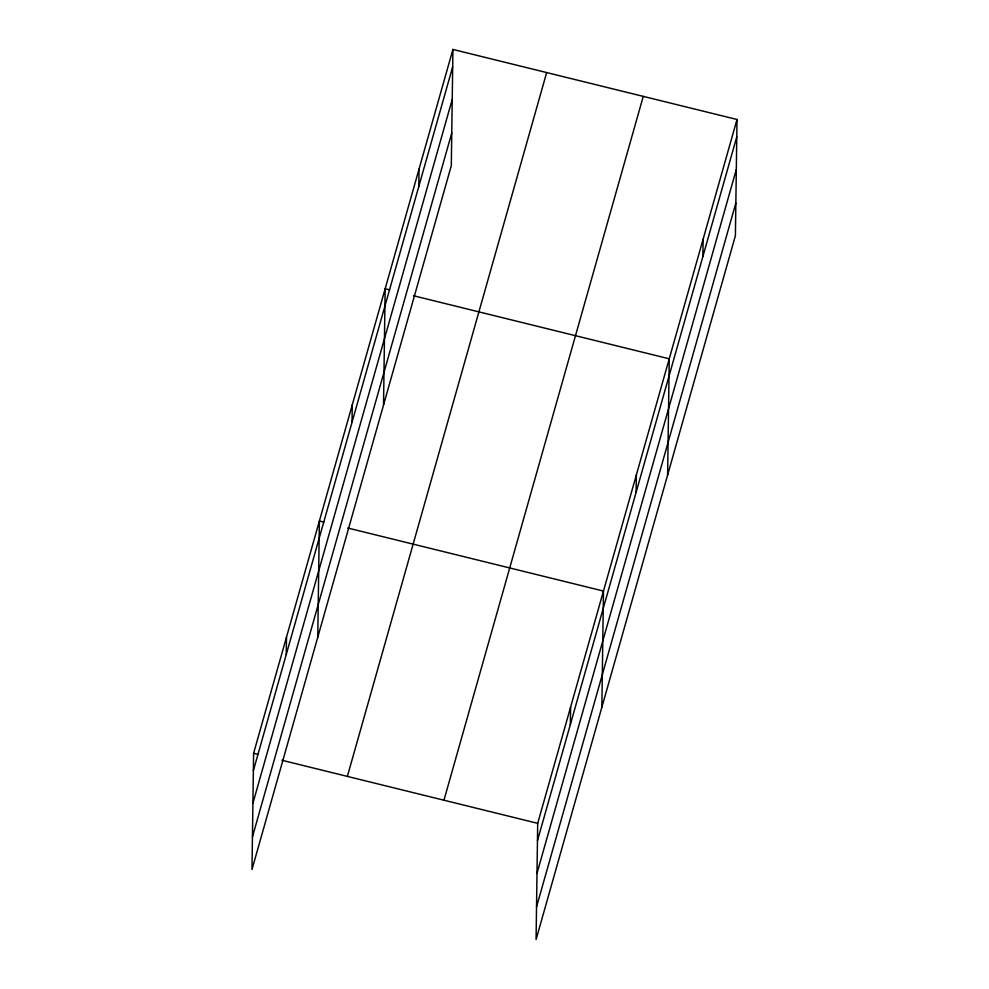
<?xml version="1.0" encoding="UTF-8"?>
<svg xmlns="http://www.w3.org/2000/svg" width="989" height="989" viewBox="0 0 989 989"><rect width="100%" height="100%" fill="white"/><g stroke="black" fill="none" stroke-linecap="round" stroke-linejoin="round"><path stroke-width="1.48" d="M452.925 49.45L253.604 753.284L251.985 869.504L451.305 165.67L452.925 49.45L737.015 119.496L735.396 235.716L536.075 939.55L537.695 823.33L737.015 119.496M286.254 654.508L286.501 637.151M317.766 637.237L319.385 521.018L323.848 522.118M352.022 422.254L352.269 404.884M383.534 404.971L385.154 288.751L389.617 289.851M418.792 186.464L419.039 169.107M570.344 724.566L570.591 707.197M601.856 707.283L603.475 591.063L347.658 527.99M636.112 492.299L636.36 474.93M667.624 475.017L669.244 358.809L413.427 295.723M702.882 256.522L703.13 239.153M253.369 770.641L452.678 66.819M252.912 803.266L452.22 99.432M252.442 836.879L451.75 133.045M347.362 776.402L546.67 72.568M443.95 800.212L643.258 96.39M537.46 840.699L736.768 136.865M537.002 873.312L736.311 169.49M536.533 906.925L735.841 203.104M253.604 753.284L258.08 754.384M281.89 760.257L537.695 823.33"/></g></svg>
